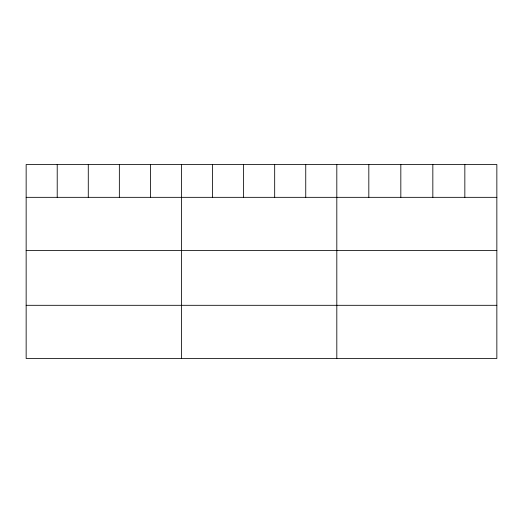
<?xml version="1.0" encoding="UTF-8"?>
<svg xmlns="http://www.w3.org/2000/svg" width="523" height="523" viewBox="0 0 523 523"><rect width="100%" height="100%" fill="white"/><g stroke="black" fill="none" stroke-linecap="round" stroke-linejoin="round"><path stroke-width="0.78" d="M496.85 197.334L496.85 358.49L26.15 358.49L26.15 164.51L496.85 164.51L496.85 197.334L26.15 197.334M26.15 250.51L496.85 250.51M26.15 305.308L496.85 305.308M464.842 164.51L464.842 197.334M432.835 164.51L432.835 197.334M400.827 164.51L400.827 197.334M368.82 164.51L368.82 197.334M336.812 164.51L336.812 358.49M305.746 164.51L305.746 197.334M274.68 164.51L274.68 197.334M243.613 164.51L243.613 197.334M212.547 164.51L212.547 197.334M181.481 164.51L181.481 358.49M150.415 164.51L150.415 197.334M119.349 164.51L119.349 197.334M88.282 164.51L88.282 197.334M57.216 164.51L57.216 197.334"/></g></svg>
